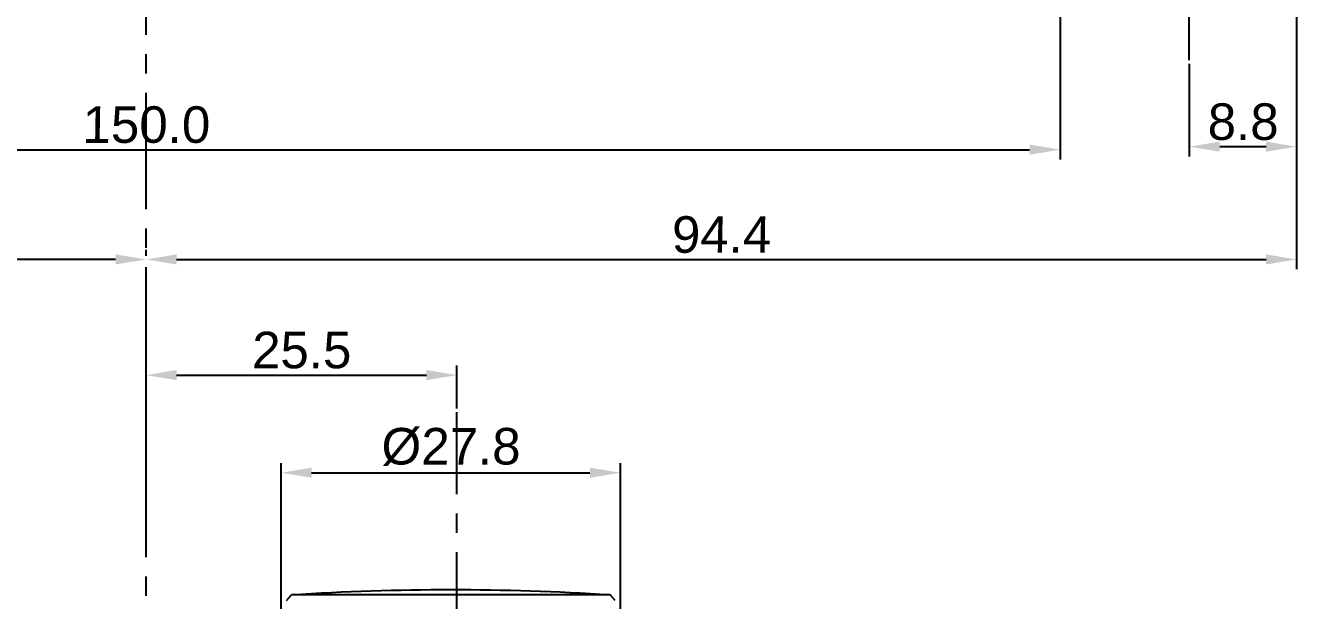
# Model space of a CAD drawing. Extents: x -1638 to -494, y -74 to 314.
# Drawn here: x -1412.4 to -1308.1, y 181.7 to 228.9 of the extents above; entities that cross this region are included whole.
import ezdxf

# ---------------------------------------------------------------- set-up
doc = ezdxf.new("R2010")
doc.units = 0
doc.header["$PDMODE"] = 3
doc.header["$PDSIZE"] = 0.7
doc.linetypes.add('CENTER', pattern=[17.8, 10.75, -2.35, 2.35, -2.35])
doc.linetypes.add('CENTER2', pattern=[28.575, 19.05, -3.175, 3.175, -3.175])
doc.layers.get('0').update_dxf_attribs({"linetype": 'CONTINUOUS'})
doc.layers.get('DEFPOINTS').update_dxf_attribs({"linetype": 'CONTINUOUS'})
doc.layers.add('3', color=112, linetype='CENTER')
doc.layers.add('DIM', color=1, linetype='CONTINUOUS')
doc.styles.add('OMI-1', font='arial.ttf', dxfattribs={"oblique": 1, "height": 3})
doc.dimstyles.new('1', dxfattribs={"dimtxt": 5, "dimasz": 2.5, "dimexe": 0.8, "dimexo": 0.3, "dimgap": 0.5, "dimtad": 1, "dimtoh": 1, "dimdec": 1, "dimzin": 0, "dimtxsty": 'OMI-1', "dimcen": 0, "dimclrd": 256, "dimclre": 256, "dimclrt": 256, "dimazin": 3, "dimtfac": 0.8, "dimtdec": 1, "dimtix": 1, "dimtmove": 0, "dimatfit": 3, "dimtolj": 1, "dimtzin": 0})

# ---------------------------------------------------------------- blocks, each defined once
blk = doc.blocks.new('*D2227')
at = {"layer": 'DEFPOINTS', "color": 0}
for p in [(-1477.51, 230.81), (-1327.51, 230.81), (-1327.51, 218.74)]:
    blk.add_point(p, dxfattribs=at)
at = {"layer": 'DIM'}
for p, q in [((-1477.51, 230.51), (-1477.51, 217.94)), ((-1327.51, 230.51), (-1327.51, 217.94)), ((-1475.01, 218.74), (-1330.01, 218.74))]:
    blk.add_line(p, q, dxfattribs=at)
for points in [[(-1475.01, 219.16), (-1475.01, 218.33), (-1477.51, 218.74)], [(-1330.01, 218.33), (-1330.01, 219.16), (-1327.51, 218.74)]]:
    blk.add_solid(points, dxfattribs=at)
at = {"layer": 'DIM', "insert": (-1402.51, 220.78), "char_height": 3, "attachment_point": 5, "style": 'OMI-1'}
blk.add_mtext('\\A1;150.0', dxfattribs=at)
blk = doc.blocks.new('*D2228')
at = {"layer": 'DEFPOINTS', "color": 0}
for p in [(-1308.11, 235.36), (-1402.51, 209.73), (-1308.11, 209.73)]:
    blk.add_point(p, dxfattribs=at)
at = {"layer": 'DIM'}
for p, q in [((-1308.11, 235.06), (-1308.11, 208.93)), ((-1402.51, 210.03), (-1402.51, 210.53)), ((-1400.01, 209.73), (-1310.61, 209.73))]:
    blk.add_line(p, q, dxfattribs=at)
for points in [[(-1400.01, 210.15), (-1400.01, 209.32), (-1402.51, 209.73)], [(-1310.61, 209.32), (-1310.61, 210.15), (-1308.11, 209.73)]]:
    blk.add_solid(points, dxfattribs=at)
at = {"layer": 'DIM', "insert": (-1355.31, 211.76), "char_height": 3, "attachment_point": 5, "style": 'OMI-1'}
blk.add_mtext('\\A1;94.4', dxfattribs=at)
blk = doc.blocks.new('*D2229')
at = {"layer": 'DEFPOINTS', "color": 0}
for p in [(-1496.91, 235.36), (-1496.91, 209.73), (-1402.51, 209.73)]:
    blk.add_point(p, dxfattribs=at)
at = {"layer": 'DIM'}
for p, q in [((-1496.91, 235.06), (-1496.91, 208.93)), ((-1405.01, 209.73), (-1494.41, 209.73)), ((-1402.51, 210.03), (-1402.51, 210.53))]:
    blk.add_line(p, q, dxfattribs=at)
for points in [[(-1494.41, 210.15), (-1494.41, 209.32), (-1496.91, 209.73)], [(-1405.01, 209.32), (-1405.01, 210.15), (-1402.51, 209.73)]]:
    blk.add_solid(points, dxfattribs=at)
at = {"layer": 'DIM', "insert": (-1449.71, 211.76), "char_height": 3, "attachment_point": 5, "style": 'OMI-1'}
blk.add_mtext('\\A1;94.4', dxfattribs=at)
blk = doc.blocks.new('*D2237')
at = {"layer": 'DEFPOINTS', "color": 0}
for p in [(-1377.01, 200.24), (-1377.01, 197.21), (-1402.51, 192.58)]:
    blk.add_point(p, dxfattribs=at)
at = {"layer": 'DIM'}
for p, q in [((-1402.51, 192.88), (-1402.51, 201.04)), ((-1377.01, 197.51), (-1377.01, 201.04)), ((-1400.01, 200.24), (-1379.51, 200.24))]:
    blk.add_line(p, q, dxfattribs=at)
for points in [[(-1400.01, 200.66), (-1400.01, 199.83), (-1402.51, 200.24)], [(-1379.51, 199.83), (-1379.51, 200.66), (-1377.01, 200.24)]]:
    blk.add_solid(points, dxfattribs=at)
at = {"layer": 'DIM', "insert": (-1389.76, 202.28), "char_height": 3, "attachment_point": 5, "style": 'OMI-1'}
blk.add_mtext('\\A1;25.5', dxfattribs=at)
blk = doc.blocks.new('*D2238')
at = {"layer": 'DEFPOINTS', "color": 0}
for p in [(-1363.59, 192.23), (-1391.43, 176.63), (-1363.59, 176.63)]:
    blk.add_point(p, dxfattribs=at)
at = {"layer": 'DIM'}
for p, q in [((-1391.43, 176.93), (-1391.43, 193.03)), ((-1363.59, 176.93), (-1363.59, 193.03)), ((-1388.93, 192.23), (-1366.09, 192.23))]:
    blk.add_line(p, q, dxfattribs=at)
for points in [[(-1388.93, 192.65), (-1388.93, 191.82), (-1391.43, 192.23)], [(-1366.09, 191.82), (-1366.09, 192.65), (-1363.59, 192.23)]]:
    blk.add_solid(points, dxfattribs=at)
at = {"layer": 'DIM', "insert": (-1377.51, 194.35), "char_height": 3, "attachment_point": 5, "style": 'OMI-1'}
blk.add_mtext('\\A1;\\A1;%%C27.8', dxfattribs=at)
blk = doc.blocks.new('*D2251')
at = {"layer": 'DEFPOINTS', "color": 0}
for p in [(-1316.91, 226.09), (-1308.11, 222), (-1308.11, 218.99)]:
    blk.add_point(p, dxfattribs=at)
at = {"layer": 'DIM'}
for p, q in [((-1316.91, 225.79), (-1316.91, 218.19)), ((-1308.11, 221.7), (-1308.11, 218.19)), ((-1314.41, 218.99), (-1310.61, 218.99))]:
    blk.add_line(p, q, dxfattribs=at)
for points in [[(-1314.41, 219.4), (-1314.41, 218.57), (-1316.91, 218.99)], [(-1310.61, 218.57), (-1310.61, 219.4), (-1308.11, 218.99)]]:
    blk.add_solid(points, dxfattribs=at)
at = {"layer": 'DIM', "insert": (-1312.51, 221.02), "char_height": 3, "attachment_point": 5, "style": 'OMI-1'}
blk.add_mtext('\\A1;8.8', dxfattribs=at)

msp = doc.modelspace()

# ---------------------------------------------------------------- linework, layer by layer
at = {"color": 7, "linetype": 'CONTINUOUS'}
for p, q in [((-1390.99, 181.75), (-1390.57, 182.2)), ((-1364.44, 182.2), (-1390.57, 182.2)), ((-1364.03, 181.75), (-1364.44, 182.2))]:
    msp.add_line(p, q, dxfattribs=at)
msp.add_arc((-1377.51, -17.38), 200, 86.2544, 93.7456, dxfattribs=at)
at = {"layer": '3', "linetype": 'CENTER2', "ltscale": 0.5}
for p, q in [((-1402.51, 28.13), (-1402.51, 288.12)), ((-1377.01, 161.89), (-1377.01, 197.21))]:
    msp.add_line(p, q, dxfattribs=at)
at = {"layer": '3', "linetype": 'CENTER', "ltscale": 0.5}
msp.add_line((-1316.91, 226.09), (-1316.91, 286.53), dxfattribs=at)

# ---------------------------------------------------------------- dimensions: what is measured, and where the dimension line sits
at = {"layer": 'DIM'}
for base, p1, p2, picture, middle in [((-1496.91, 209.73), (-1402.51, 209.73), (-1496.91, 235.36), '*D2229', (-1449.71, 211.76)), ((-1308.11, 209.73), (-1402.51, 209.73), (-1308.11, 235.36), '*D2228', (-1355.31, 211.76)), ((-1327.51, 218.74), (-1477.51, 230.81), (-1327.51, 230.81), '*D2227', (-1402.51, 220.78)), ((-1308.11, 218.99), (-1316.91, 226.09), (-1308.11, 222), '*D2251', (-1312.51, 221.02)), ((-1377.01, 200.24), (-1402.51, 192.58), (-1377.01, 197.21), '*D2237', (-1389.76, 202.28))]:
    dim = msp.add_linear_dim(base=base, p1=p1, p2=p2, dimstyle='1', dxfattribs=at)
    dim.commit()
    dim.dimension.update_dxf_attribs({"geometry": picture, "text_midpoint": middle})
dim = msp.add_linear_dim(base=(-1363.59, 192.23), p1=(-1391.43, 176.63), p2=(-1363.59, 176.63), text='\\A1;%%C<>', dimstyle='1', override={"dimtxsty": 'OMI-1'}, dxfattribs=at)
dim.commit()
dim.dimension.update_dxf_attribs({"geometry": '*D2238', "text_midpoint": (-1377.51, 194.35)})

doc.saveas('drawing.dxf')
